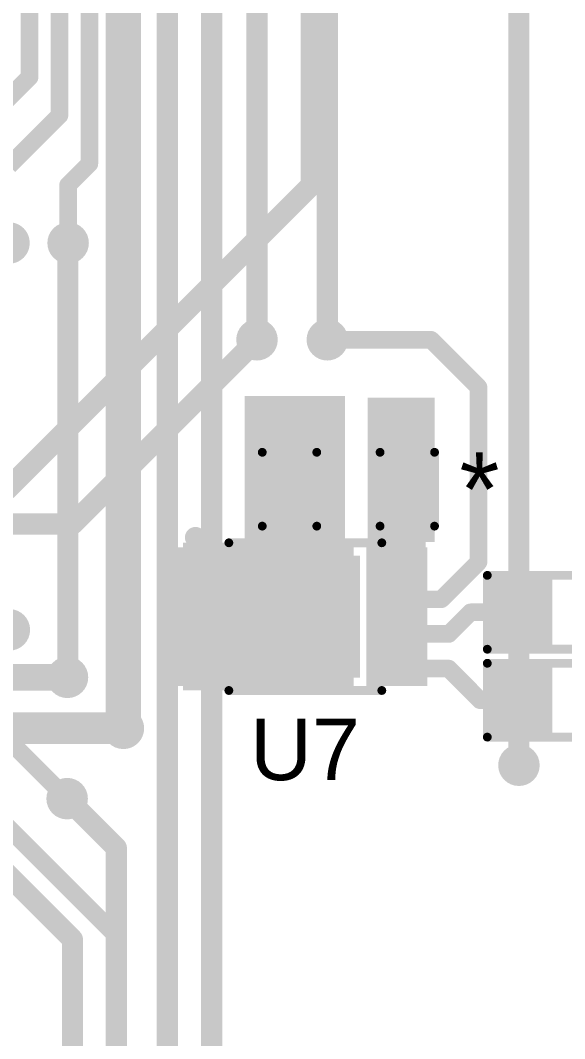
# Model space of a CAD drawing. Header units: millimetres. Extents: x -35.7 to 33.3, y -3.2 to 68.2.
# Drawn here: x 12.79 to 20.65, y 9.49 to 24.2 of the extents above; entities that cross this region are included whole.
import ezdxf

# ---------------------------------------------------------------- set-up
doc = ezdxf.new("R2010")
doc.units = ezdxf.units.MM
for name, color, linetype in [('BottomLayer', 5, 'Continuous'), ('Mechanical2', 216, 'Continuous'), ('TopLayer', 1, 'Continuous'), ('TopOverlay', 2, 'Continuous'), ('TopPaste', 8, 'Continuous'), ('TopSolder', 216, 'Continuous'), ('ViaHoleLayer', 16, 'Continuous')]:
    doc.layers.add(name, color=color, linetype=linetype)
doc.styles.add('Arial', font='arial.ttf', dxfattribs={"height": 0.2})

# ---------------------------------------------------------------- blocks, each defined once
blk = doc.blocks.new('R__0603_68')
at = {"layer": 'TopLayer'}
for points in [[(-0.3809999999999999, 0.4445), (-0.3809999999999999, -0.4445), (-1.143, -0.4445), (-1.143, 0.4445)], [(1.143, 0.4445), (1.143, -0.4445), (0.3809999999999999, -0.4445), (0.3809999999999999, 0.4445)]]:
    blk.add_hatch(color=1, dxfattribs=at).paths.add_polyline_path(points)
at = {"layer": 'TopPaste'}
for points in [[(-0.3809999999999999, 0.4445), (-0.3809999999999999, -0.4445), (-1.143, -0.4445), (-1.143, 0.4445)], [(1.143, 0.4445), (1.143, -0.4445), (0.3809999999999999, -0.4445), (0.3809999999999999, 0.4445)]]:
    blk.add_hatch(color=8, dxfattribs=at).paths.add_polyline_path(points)
at = {"layer": 'TopSolder'}
for points in [[(-0.2794, 0.5460999999999999), (-0.2794, -0.5460999999999999), (-1.2446, -0.5460999999999999), (-1.2446, 0.5460999999999999)], [(1.2446, 0.5460999999999999), (1.2446, -0.5460999999999999), (0.2794, -0.5460999999999999), (0.2794, 0.5460999999999999)]]:
    blk.add_hatch(color=216, dxfattribs=at).paths.add_polyline_path(points)
at = {"layer": 'TopOverlay', "const_width": 0.127}
for points in [[(-1.2192, 0.5334), (-1.2192, -0.5334)], [(1.2192, 0.5334), (-1.2192, 0.5334)], [(1.2192, 0.5334), (1.2192, -0.5334)], [(1.2192, -0.5334), (-1.2192, -0.5334)]]:
    blk.add_lwpolyline(points, dxfattribs=at)
at = {"layer": 'TopOverlay', "const_width": 0.0635}
for points in [[(-1.25095, 0.5334, 1), (-1.18745, 0.5334, 1)], [(-1.25095, 0.5334, 1), (-1.18745, 0.5334, 1)], [(1.18745, 0.5334, 1), (1.25095, 0.5334, 1)], [(1.18745, 0.5334, 1), (1.25095, 0.5334, 1)], [(-1.25095, -0.5334, 1), (-1.18745, -0.5334, 1)], [(-1.25095, -0.5334, 1), (-1.18745, -0.5334, 1)], [(1.18745, -0.5334, 1), (1.25095, -0.5334, 1)], [(1.18745, -0.5334, 1), (1.25095, -0.5334, 1)]]:
    blk.add_lwpolyline(points, format="xyb", close=True, dxfattribs=at)
blk = doc.blocks.new('R__0603_69')
at = {"layer": 'TopLayer'}
for points in [[(-0.3809999999999999, 0.4445), (-0.3809999999999999, -0.4445), (-1.143, -0.4445), (-1.143, 0.4445)], [(1.143, 0.4445), (1.143, -0.4445), (0.3809999999999999, -0.4445), (0.3809999999999999, 0.4445)]]:
    blk.add_hatch(color=1, dxfattribs=at).paths.add_polyline_path(points)
at = {"layer": 'TopPaste'}
for points in [[(-0.3809999999999999, 0.4445), (-0.3809999999999999, -0.4445), (-1.143, -0.4445), (-1.143, 0.4445)], [(1.143, 0.4445), (1.143, -0.4445), (0.3809999999999999, -0.4445), (0.3809999999999999, 0.4445)]]:
    blk.add_hatch(color=8, dxfattribs=at).paths.add_polyline_path(points)
at = {"layer": 'TopSolder'}
for points in [[(-0.2794, 0.5460999999999999), (-0.2794, -0.5460999999999999), (-1.2446, -0.5460999999999999), (-1.2446, 0.5460999999999999)], [(1.2446, 0.5460999999999999), (1.2446, -0.5460999999999999), (0.2794, -0.5460999999999999), (0.2794, 0.5460999999999999)]]:
    blk.add_hatch(color=216, dxfattribs=at).paths.add_polyline_path(points)
at = {"layer": 'TopOverlay', "const_width": 0.127}
for points in [[(1.2192, 0.5334), (-1.2192, 0.5334)], [(-1.2192, 0.5334), (-1.2192, -0.5334)], [(1.2192, 0.5334), (1.2192, -0.5334)], [(1.2192, -0.5334), (-1.2192, -0.5334)]]:
    blk.add_lwpolyline(points, dxfattribs=at)
at = {"layer": 'TopOverlay', "const_width": 0.0635}
for points in [[(-1.25095, 0.5334, 1), (-1.18745, 0.5334, 1)], [(-1.25095, 0.5334, 1), (-1.18745, 0.5334, 1)], [(1.18745, 0.5334, 1), (1.25095, 0.5334, 1)], [(1.18745, 0.5334, 1), (1.25095, 0.5334, 1)], [(-1.25095, -0.5334, 1), (-1.18745, -0.5334, 1)], [(-1.25095, -0.5334, 1), (-1.18745, -0.5334, 1)], [(1.18745, -0.5334, 1), (1.25095, -0.5334, 1)], [(1.18745, -0.5334, 1), (1.25095, -0.5334, 1)]]:
    blk.add_lwpolyline(points, format="xyb", close=True, dxfattribs=at)
blk = doc.blocks.new('C___0603_74')
at = {"layer": 'TopLayer'}
for points in [[(-0.3809999999999999, 0.4445), (-0.3809999999999999, -0.4445), (-1.143, -0.4445), (-1.143, 0.4445)], [(1.143, 0.4445), (1.143, -0.4445), (0.3809999999999999, -0.4445), (0.3809999999999999, 0.4445)]]:
    blk.add_hatch(color=1, dxfattribs=at).paths.add_polyline_path(points)
at = {"layer": 'TopPaste'}
for points in [[(-0.3809999999999999, 0.4445), (-0.3809999999999999, -0.4445), (-1.143, -0.4445), (-1.143, 0.4445)], [(1.143, 0.4445), (1.143, -0.4445), (0.3809999999999999, -0.4445), (0.3809999999999999, 0.4445)]]:
    blk.add_hatch(color=8, dxfattribs=at).paths.add_polyline_path(points)
at = {"layer": 'TopSolder'}
for points in [[(-0.3210001199999999, 0.50449988), (-0.3210001199999999, -0.50449988), (-1.20299988, -0.50449988), (-1.20299988, 0.50449988)], [(1.20299988, 0.50449988), (1.20299988, -0.50449988), (0.3210001199999999, -0.50449988), (0.3210001199999999, 0.50449988)]]:
    blk.add_hatch(color=216, dxfattribs=at).paths.add_polyline_path(points)
at = {"layer": 'TopOverlay', "const_width": 0.127}
for points in [[(-1.2446, 0.5334), (-1.2446, -0.5334)], [(-0.4571999999999999, 0.5334), (-1.2446, 0.5334)], [(1.2446, 0.5334), (0.4571999999999999, 0.5334)], [(1.2446, 0.5334), (1.2446, -0.5334)], [(-0.4571999999999999, -0.5334), (-1.2446, -0.5334)], [(1.2446, -0.5334), (0.4571999999999999, -0.5334)]]:
    blk.add_lwpolyline(points, dxfattribs=at)
at = {"layer": 'TopOverlay', "const_width": 0.0635}
for points in [[(-1.27635, 0.5334, 1), (-1.21285, 0.5334, 1)], [(-1.27635, 0.5334, 1), (-1.21285, 0.5334, 1)], [(-0.4889499999999999, 0.5334, 1), (-0.42545, 0.5334, 1)], [(0.42545, 0.5334, 1), (0.4889499999999999, 0.5334, 1)], [(1.21285, 0.5334, 1), (1.27635, 0.5334, 1)], [(1.21285, 0.5334, 1), (1.27635, 0.5334, 1)], [(-1.27635, -0.5334, 1), (-1.21285, -0.5334, 1)], [(-1.27635, -0.5334, 1), (-1.21285, -0.5334, 1)], [(-0.4889499999999999, -0.5334, 1), (-0.42545, -0.5334, 1)], [(0.42545, -0.5334, 1), (0.4889499999999999, -0.5334, 1)], [(1.21285, -0.5334, 1), (1.27635, -0.5334, 1)], [(1.21285, -0.5334, 1), (1.27635, -0.5334, 1)]]:
    blk.add_lwpolyline(points, format="xyb", close=True, dxfattribs=at)
blk = doc.blocks.new('8_UDFN_EP__2_3__75')
at = {"layer": 'TopLayer'}
for points in [[(-1.70000041, 0.90000074), (-1.01999923, 0.90000074), (-1.01999923, 0.6000013399999999), (-1.70000041, 0.6000013399999999)], [(1.01999923, 0.90000074), (1.70000041, 0.90000074), (1.70000041, 0.6000013399999999), (1.01999923, 0.6000013399999999)], [(-0.72499982, 0.77999971), (0.72499982, 0.77999971), (0.72499982, -0.77999971), (-0.72499982, -0.77999971)], [(-1.70000041, 0.40000174), (-1.01999923, 0.40000174), (-1.01999923, 0.10000234), (-1.70000041, 0.10000234)], [(1.01999923, 0.40000174), (1.70000041, 0.40000174), (1.70000041, 0.10000234), (1.01999923, 0.10000234)], [(-1.70000041, -0.0999998), (-1.01999923, -0.0999998), (-1.01999923, -0.3999992), (-1.70000041, -0.3999992)], [(1.01999923, -0.0999998), (1.70000041, -0.0999998), (1.70000041, -0.3999992), (1.01999923, -0.3999992)], [(-1.70000041, -0.5999987999999999), (-1.01999923, -0.5999987999999999), (-1.01999923, -0.8999982), (-1.70000041, -0.8999982)], [(1.01999923, -0.5999987999999999), (1.70000041, -0.5999987999999999), (1.70000041, -0.8999982), (1.01999923, -0.8999982)]]:
    blk.add_hatch(color=1, dxfattribs=at).paths.add_polyline_path(points)
at = {"layer": 'TopPaste'}
for points in [[(-1.70000041, 0.90000074), (-1.01999923, 0.90000074), (-1.01999923, 0.6000013399999999), (-1.70000041, 0.6000013399999999)], [(1.01999923, 0.90000074), (1.70000041, 0.90000074), (1.70000041, 0.6000013399999999), (1.01999923, 0.6000013399999999)], [(-0.72499982, 0.77999971), (0.72499982, 0.77999971), (0.72499982, -0.77999971), (-0.72499982, -0.77999971)], [(-1.70000041, 0.40000174), (-1.01999923, 0.40000174), (-1.01999923, 0.10000234), (-1.70000041, 0.10000234)], [(1.01999923, 0.40000174), (1.70000041, 0.40000174), (1.70000041, 0.10000234), (1.01999923, 0.10000234)], [(-1.70000041, -0.0999998), (-1.01999923, -0.0999998), (-1.01999923, -0.3999992), (-1.70000041, -0.3999992)], [(1.01999923, -0.0999998), (1.70000041, -0.0999998), (1.70000041, -0.3999992), (1.01999923, -0.3999992)], [(-1.70000041, -0.5999987999999999), (-1.01999923, -0.5999987999999999), (-1.01999923, -0.8999982), (-1.70000041, -0.8999982)], [(1.01999923, -0.5999987999999999), (1.70000041, -0.5999987999999999), (1.70000041, -0.8999982), (1.01999923, -0.8999982)]]:
    blk.add_hatch(color=8, dxfattribs=at).paths.add_polyline_path(points)
at = {"layer": 'TopSolder'}
for points in [[(-1.80160041, 1.00160074), (-0.91839923, 1.00160074), (-0.91839923, 0.49840134), (-1.80160041, 0.49840134)], [(0.91839923, 1.00160074), (1.80160041, 1.00160074), (1.80160041, 0.49840134), (0.91839923, 0.49840134)], [(-0.8265998199999999, 0.8815997099999999), (0.8265998199999999, 0.8815997099999999), (0.8265998199999999, -0.8815997099999999), (-0.8265998199999999, -0.8815997099999999)], [(-1.80160041, 0.50160174), (-0.91839923, 0.50160174), (-0.91839923, -0.00159766), (-1.80160041, -0.00159766)], [(0.91839923, 0.50160174), (1.80160041, 0.50160174), (1.80160041, -0.00159766), (0.91839923, -0.00159766)], [(-1.80160041, 0.0016002), (-0.91839923, 0.0016002), (-0.91839923, -0.5015992), (-1.80160041, -0.5015992)], [(0.91839923, 0.0016002), (1.80160041, 0.0016002), (1.80160041, -0.5015992), (0.91839923, -0.5015992)], [(-1.80160041, -0.4983988), (-0.91839923, -0.4983988), (-0.91839923, -1.0015982), (-1.80160041, -1.0015982)], [(0.91839923, -0.4983988), (1.80160041, -0.4983988), (1.80160041, -1.0015982), (0.91839923, -1.0015982)]]:
    blk.add_hatch(color=216, dxfattribs=at).paths.add_polyline_path(points)
at = {"layer": 'TopOverlay'}
for points, const_width in [([(-1.524, 1.143, 1), (-1.5748, 1.143, 1)], 0.254), ([(-1.6383, 1.143, 1), (-1.5113, 1.143, 1)], 0.127), ([(-1.5875, 1.143, 1), (-1.4605, 1.143, 1)], 0.127), ([(-1.09855, 1.0668, 1), (-1.03505, 1.0668, 1)], 0.0635), ([(1.11125, 1.0668, 1), (1.17475, 1.0668, 1)], 0.0635), ([(-1.09855, -1.06679746, 1), (-1.03505, -1.06679746, 1)], 0.0635), ([(1.11125, -1.06679746, 1), (1.17475, -1.06679746, 1)], 0.0635)]:
    blk.add_lwpolyline(points, format="xyb", close=True, dxfattribs=dict(at, const_width=const_width))
at = {"layer": 'TopOverlay', "const_width": 0.127}
for points in [[(-1.0668, 1.0668), (1.143, 1.0668)], [(-1.0668, -1.06679746), (1.143, -1.06679746)]]:
    blk.add_lwpolyline(points, dxfattribs=at)

msp = doc.modelspace()

# ---------------------------------------------------------------- hatches: boundary and pattern name
at = {"layer": 'BottomLayer'}
h = msp.add_hatch(color=5, dxfattribs=at)
edge = h.paths.add_edge_path()
edge.add_arc((12.62229632, 20.98154046), 0.2999994, 0, 360)
h = msp.add_hatch(color=5, dxfattribs=at)
edge = h.paths.add_edge_path()
edge.add_arc((13.47616812, 20.98154046), 0.2999994, 0, 360)
h = msp.add_hatch(color=5, dxfattribs=at)
edge = h.paths.add_edge_path()
edge.add_arc((16.2052, 19.5834), 0.2999994, 0, 360)
h = msp.add_hatch(color=5, dxfattribs=at)
edge = h.paths.add_edge_path()
edge.add_arc((17.2212, 19.5834), 0.2999994, 0, 360)
msp.add_hatch(color=5, dxfattribs=at).paths.add_polyline_path([(17.47520254, 14.80361022), (17.47520254, 18.77059746), (16.02740254, 18.77059746), (16.02740254, 14.80361022)])
h = msp.add_hatch(color=5, dxfattribs=at)
edge = h.paths.add_edge_path()
edge.add_arc((16.72612098, 18.3388), 0.2999994, 0, 360)
h = msp.add_hatch(color=5, dxfattribs=at)
edge = h.paths.add_edge_path()
edge.add_arc((18.25012098, 18.3388), 0.2999994, 0, 360)
h = msp.add_hatch(color=5, dxfattribs=at)
edge = h.paths.add_edge_path()
edge.add_arc((16.4035994, 15.9646112), 0.2999994, 0, 360)
h = msp.add_hatch(color=5, dxfattribs=at)
edge = h.paths.add_edge_path()
edge.add_arc((17.1196, 15.9646112), 0.2999994, 0, 360)
h = msp.add_hatch(color=5, dxfattribs=at)
edge = h.paths.add_edge_path()
edge.add_arc((12.62709692, 15.3924), 0.2999994, 0, 360)
h = msp.add_hatch(color=5, dxfattribs=at)
edge = h.paths.add_edge_path()
edge.add_arc((16.4035994, 15.2534112), 0.2999994, 0, 360)
h = msp.add_hatch(color=5, dxfattribs=at)
edge = h.paths.add_edge_path()
edge.add_arc((17.1196, 15.2534112), 0.2999994, 0, 360)
h = msp.add_hatch(color=5, dxfattribs=at)
edge = h.paths.add_edge_path()
edge.add_arc((13.4668006, 14.7066), 0.2999994, 0, 360)
h = msp.add_hatch(color=5, dxfattribs=at)
edge = h.paths.add_edge_path()
edge.add_arc((14.2748, 13.97), 0.2999994, 0, 360)
h = msp.add_hatch(color=5, dxfattribs=at)
edge = h.paths.add_edge_path()
edge.add_arc((19.9898, 13.4366), 0.2999994, 0, 360)
h = msp.add_hatch(color=5, dxfattribs=at)
edge = h.paths.add_edge_path()
edge.add_arc((13.462, 12.954), 0.2999994, 0, 360)
at = {"layer": 'TopLayer'}
h = msp.add_hatch(color=1, dxfattribs=at)
edge = h.paths.add_edge_path()
edge.add_arc((12.62229632, 20.98154046), 0.2999994, 0, 360)
h = msp.add_hatch(color=1, dxfattribs=at)
edge = h.paths.add_edge_path()
edge.add_arc((13.47616812, 20.98154046), 0.2999994, 0, 360)
h = msp.add_hatch(color=1, dxfattribs=at)
edge = h.paths.add_edge_path()
edge.add_arc((16.2052, 19.5834), 0.2999994, 0, 360)
h = msp.add_hatch(color=1, dxfattribs=at)
edge = h.paths.add_edge_path()
edge.add_arc((17.2212, 19.5834), 0.2999994, 0, 360)
for points in [[(16.02740254, 16.36361218), (17.14499746, 16.36361218), (17.14499746, 18.77059746), (16.02740254, 18.77059746)], [(17.8054, 16.1678112), (18.6436, 16.1678112), (18.6436, 18.7452), (17.8054, 18.7452)], [(18.415, 16.6624), (18.7706, 16.6624), (18.7706, 18.7452), (18.415, 18.7452)], [(15.1384, 14.5168112), (17.6022, 14.5168112), (17.6022, 16.6504112), (15.1384, 16.6504112)]]:
    msp.add_hatch(color=1, dxfattribs=at).paths.add_polyline_path(points)
h = msp.add_hatch(color=1, dxfattribs=at)
edge = h.paths.add_edge_path()
edge.add_arc((16.72612098, 18.3388), 0.2999994, 0, 360)
h = msp.add_hatch(color=1, dxfattribs=at)
edge = h.paths.add_edge_path()
edge.add_arc((18.25012098, 18.3388), 0.2999994, 0, 360)
h = msp.add_hatch(color=1, dxfattribs=at)
edge = h.paths.add_edge_path()
edge.add_arc((16.4035994, 15.9646112), 0.2999994, 0, 360)
h = msp.add_hatch(color=1, dxfattribs=at)
edge = h.paths.add_edge_path()
edge.add_arc((17.1196, 15.9646112), 0.2999994, 0, 360)
h = msp.add_hatch(color=1, dxfattribs=at)
edge = h.paths.add_edge_path()
edge.add_arc((12.62709692, 15.3924), 0.2999994, 0, 360)
h = msp.add_hatch(color=1, dxfattribs=at)
edge = h.paths.add_edge_path()
edge.add_arc((16.4035994, 15.2534112), 0.2999994, 0, 360)
h = msp.add_hatch(color=1, dxfattribs=at)
edge = h.paths.add_edge_path()
edge.add_arc((17.1196, 15.2534112), 0.2999994, 0, 360)
h = msp.add_hatch(color=1, dxfattribs=at)
edge = h.paths.add_edge_path()
edge.add_arc((13.4668006, 14.7066), 0.2999994, 0, 360)
h = msp.add_hatch(color=1, dxfattribs=at)
edge = h.paths.add_edge_path()
edge.add_arc((14.2748, 13.97), 0.2999994, 0, 360)
h = msp.add_hatch(color=1, dxfattribs=at)
edge = h.paths.add_edge_path()
edge.add_arc((19.9898, 13.4366), 0.2999994, 0, 360)
h = msp.add_hatch(color=1, dxfattribs=at)
edge = h.paths.add_edge_path()
edge.add_arc((13.462, 12.954), 0.2999994, 0, 360)
at = {"layer": 'ViaHoleLayer'}
h = msp.add_hatch(color=16, dxfattribs=at)
edge = h.paths.add_edge_path()
edge.add_arc((13.47616812, 20.98154046), 0.1499997, 0, 360)
h = msp.add_hatch(color=16, dxfattribs=at)
edge = h.paths.add_edge_path()
edge.add_arc((16.2052, 19.5834), 0.1499997, 0, 360)
h = msp.add_hatch(color=16, dxfattribs=at)
edge = h.paths.add_edge_path()
edge.add_arc((17.2212, 19.5834), 0.1499997, 0, 360)
h = msp.add_hatch(color=16, dxfattribs=at)
edge = h.paths.add_edge_path()
edge.add_arc((16.72612098, 18.3388), 0.1499997, 0, 360)
h = msp.add_hatch(color=16, dxfattribs=at)
edge = h.paths.add_edge_path()
edge.add_arc((18.25012098, 18.3388), 0.1499997, 0, 360)
h = msp.add_hatch(color=16, dxfattribs=at)
edge = h.paths.add_edge_path()
edge.add_arc((16.4035994, 15.9646112), 0.1499997, 0, 360)
h = msp.add_hatch(color=16, dxfattribs=at)
edge = h.paths.add_edge_path()
edge.add_arc((17.1196, 15.9646112), 0.1499997, 0, 360)
h = msp.add_hatch(color=16, dxfattribs=at)
edge = h.paths.add_edge_path()
edge.add_arc((16.4035994, 15.2534112), 0.1499997, 0, 360)
h = msp.add_hatch(color=16, dxfattribs=at)
edge = h.paths.add_edge_path()
edge.add_arc((17.1196, 15.2534112), 0.1499997, 0, 360)
h = msp.add_hatch(color=16, dxfattribs=at)
edge = h.paths.add_edge_path()
edge.add_arc((13.4668006, 14.7066), 0.1499997, 0, 360)
h = msp.add_hatch(color=16, dxfattribs=at)
edge = h.paths.add_edge_path()
edge.add_arc((14.2748, 13.97), 0.1499997, 0, 360)
h = msp.add_hatch(color=16, dxfattribs=at)
edge = h.paths.add_edge_path()
edge.add_arc((19.9898, 13.4366), 0.1499997, 0, 360)
h = msp.add_hatch(color=16, dxfattribs=at)
edge = h.paths.add_edge_path()
edge.add_arc((13.462, 12.954), 0.1499997, 0, 360)

# ---------------------------------------------------------------- linework, layer by layer
at = {"layer": 'BottomLayer'}
for points, const_width in [([(14.9098, 5.83065636), (14.9098, 28.94771706)], 0.3048), ([(16.2052, 19.5834), (16.2052, 28.5496)], 0.3048), ([(17.22119746, 19.5834), (17.22119746, 28.57500254)], 0.3048), ([(19.9898, 13.4366), (19.9898, 27.6606)], 0.3048), ([(15.5496006, 5.65765696), (15.5496006, 26.7619988)], 0.3048), ([(14.2748, 13.97), (14.2748, 25.88260254)], 0.508), ([(13.4668006, 20.96276224), (13.47148436, 20.95807848)], 0.3048), ([(13.47148436, 14.71128376), (13.47148436, 20.95807848)], 0.3048), ([(9.6765999, 14.77352138), (13.56371176, 10.88640952)], 0.254), ([(13.4668006, 14.7066), (13.47148436, 14.71128376)], 0.3048), ([(10.4394, 14.7066), (14.1732, 10.9728)], 0.254), ([(11.96669692, 14.44930308), (13.462, 12.954)], 0.254), ([(14.1732, 5.8928), (14.1732, 10.9728)], 0.254), ([(13.56371176, 5.97830656), (13.56371176, 10.88640952)], 0.254)]:
    msp.add_lwpolyline(points, dxfattribs=dict(at, const_width=const_width))
for points, const_width in [([(13.3906006, 20.96276224, 1), (13.5430006, 20.96276224, 1)], 0.1524), ([(13.39528436, 20.95807848, 1), (13.54768436, 20.95807848, 1)], 0.1524), ([(13.39528436, 20.95807848, 1), (13.54768436, 20.95807848, 1)], 0.1524), ([(16.129, 19.5834, 1), (16.2814, 19.5834, 1)], 0.1524), ([(17.14499746, 19.5834, 1), (17.29739746, 19.5834, 1)], 0.1524), ([(13.3906006, 14.7066, 1), (13.5430006, 14.7066, 1)], 0.1524), ([(13.39528436, 14.71128376, 1), (13.54768436, 14.71128376, 1)], 0.1524), ([(13.39528436, 14.71128376, 1), (13.54768436, 14.71128376, 1)], 0.1524), ([(14.1478, 13.97, 1), (14.4018, 13.97, 1)], 0.254), ([(19.9136, 13.4366, 1), (20.066, 13.4366, 1)], 0.1524), ([(13.3985, 12.954, 1), (13.5255, 12.954, 1)], 0.127), ([(14.1097, 10.9728, 1), (14.2367, 10.9728, 1)], 0.127), ([(14.1097, 10.9728, 1), (14.2367, 10.9728, 1)], 0.127), ([(13.50021176, 10.88640952, 1), (13.62721176, 10.88640952, 1)], 0.127), ([(13.50021176, 10.88640952, 1), (13.62721176, 10.88640952, 1)], 0.127)]:
    msp.add_lwpolyline(points, format="xyb", close=True, dxfattribs=dict(at, const_width=const_width))
at = {"layer": 'Mechanical2', "const_width": 0.3809999999999999}
msp.add_lwpolyline([(33.1350874, 19.75968108, -5.376896980783756), (33.11748266, 45.28603084)], format="xyb", dxfattribs=at)
at = {"layer": 'TopLayer'}
for points, const_width in [([(16.9866564, 21.8126564), (16.9866564, 34.9952564)], 0.3048), ([(19.9898, 15.6972), (19.9898, 30.607)], 0.3048), ([(13.78347764, 22.12590952), (13.78347764, 27.08512236)], 0.254), ([(13.35167764, 22.82587764), (13.35167764, 26.857579)], 0.254), ([(12.91987764, 23.3780838), (12.91987764, 26.67872236)], 0.254), ([(11.96669692, 22.42490308), (12.91987764, 23.3780838)], 0.254), ([(12.62229632, 22.09649632), (13.35167764, 22.82587764)], 0.254), ([(13.47616812, 21.8186), (13.78347764, 22.12590952)], 0.254), ([(12.5782578, 17.4042578), (16.9866564, 21.8126564)], 0.3048), ([(13.47616812, 20.98154046), (13.47616812, 21.8186)], 0.254), ([(13.5434578, 16.9216578), (16.2052, 19.5834)], 0.3048), ([(17.2212, 19.5834), (18.7198, 19.5834)], 0.254), ([(18.7198, 19.5834), (19.4056, 18.8976)], 0.254), ([(19.4056, 16.3717605), (19.4056, 18.8976)], 0.254), ([(16.764, 17.4498), (16.8275, 17.3863)], 0.635), ([(0.808609, 16.9216578), (13.5434578, 16.9216578)], 0.3048), ([(18.86745274, 15.83361324), (19.4056, 16.3717605)], 0.254), ([(18.22559982, 15.83361324), (18.86745274, 15.83361324)], 0.254), ([(18.97810784, 15.3336117), (19.29089614, 15.6464)], 0.254), ([(19.29089614, 15.6464), (19.9898, 15.6464)], 0.254), ([(2.54, 15.3924), (12.62709692, 15.3924)], 0.3809999999999999), ([(18.22559982, 15.3336117), (18.97810784, 15.3336117)], 0.254), ([(2.70345916, 14.7066), (13.4668006, 14.7066)], 0.3809999999999999), ([(18.22559982, 14.8336127), (18.9737873, 14.8336127)], 0.254), ([(18.9737873, 14.8336127), (19.2786, 14.5288)], 0.254), ([(19.2786, 14.52519066), (19.2786, 14.5288)], 0.254), ([(19.2786, 14.52519066), (19.42739066, 14.3764)], 0.254), ([(19.42739066, 14.3764), (19.9898, 14.3764)], 0.254), ([(19.9898, 13.4366), (19.9898, 14.3764)], 0.3048), ([(2.921002539999999, 13.97), (14.2748, 13.97)], 0.4571999999999999), ([(11.3284, 13.1318), (13.5382, 10.922)], 0.3048), ([(13.462, 12.954), (14.1732, 12.2428)], 0.3048), ([(14.1732, 4.8514), (14.1732, 12.2428)], 0.3048), ([(13.5382, 5.152898), (13.5382, 10.922)], 0.3048)]:
    msp.add_lwpolyline(points, dxfattribs=dict(at, const_width=const_width))
for points, const_width in [([(12.85637764, 23.3780838, 1), (12.98337764, 23.3780838, 1)], 0.127), ([(12.85637764, 23.3780838, 1), (12.98337764, 23.3780838, 1)], 0.127), ([(13.28817764, 22.82587764, 1), (13.41517764, 22.82587764, 1)], 0.127), ([(13.28817764, 22.82587764, 1), (13.41517764, 22.82587764, 1)], 0.127), ([(13.71997764, 22.12590952, 1), (13.84697764, 22.12590952, 1)], 0.127), ([(13.71997764, 22.12590952, 1), (13.84697764, 22.12590952, 1)], 0.127), ([(13.41266812, 21.8186, 1), (13.53966812, 21.8186, 1)], 0.127), ([(13.41266812, 21.8186, 1), (13.53966812, 21.8186, 1)], 0.127), ([(16.9104564, 21.8126564, 1), (17.0628564, 21.8126564, 1)], 0.1524), ([(16.9104564, 21.8126564, 1), (17.0628564, 21.8126564, 1)], 0.1524), ([(13.41266812, 20.98154046, 1), (13.53966812, 20.98154046, 1)], 0.127), ([(16.129, 19.5834, 1), (16.2814, 19.5834, 1)], 0.1524), ([(17.1577, 19.5834, 1), (17.2847, 19.5834, 1)], 0.127), ([(18.6563, 19.5834, 1), (18.7833, 19.5834, 1)], 0.127), ([(18.6563, 19.5834, 1), (18.7833, 19.5834, 1)], 0.127), ([(19.3421, 18.8976, 1), (19.4691, 18.8976, 1)], 0.127), ([(19.3421, 18.8976, 1), (19.4691, 18.8976, 1)], 0.127), ([(16.60525, 17.4498, 1), (16.92275, 17.4498, 1)], 0.3175), ([(16.66875, 17.3863, 1), (16.98625, 17.3863, 1)], 0.3175), ([(13.4672578, 16.9216578, 1), (13.6196578, 16.9216578, 1)], 0.1524), ([(13.4672578, 16.9216578, 1), (13.6196578, 16.9216578, 1)], 0.1524), ([(19.3421, 16.3717605, 1), (19.4691, 16.3717605, 1)], 0.127), ([(19.3421, 16.3717605, 1), (19.4691, 16.3717605, 1)], 0.127), ([(18.16209982, 15.83361324, 1), (18.28909982, 15.83361324, 1)], 0.127), ([(18.80395274, 15.83361324, 1), (18.93095274, 15.83361324, 1)], 0.127), ([(18.80395274, 15.83361324, 1), (18.93095274, 15.83361324, 1)], 0.127), ([(19.22739614, 15.6464, 1), (19.35439614, 15.6464, 1)], 0.127), ([(19.22739614, 15.6464, 1), (19.35439614, 15.6464, 1)], 0.127), ([(19.9136, 15.6972, 1), (20.066, 15.6972, 1)], 0.1524), ([(19.9263, 15.6464, 1), (20.0533, 15.6464, 1)], 0.127), ([(12.53184692, 15.3924, 1), (12.72234692, 15.3924, 1)], 0.1905), ([(18.16209982, 15.3336117, 1), (18.28909982, 15.3336117, 1)], 0.127), ([(18.91460784, 15.3336117, 1), (19.04160784, 15.3336117, 1)], 0.127), ([(18.91460784, 15.3336117, 1), (19.04160784, 15.3336117, 1)], 0.127), ([(13.3715506, 14.7066, 1), (13.5620506, 14.7066, 1)], 0.1905), ([(18.16209982, 14.8336127, 1), (18.28909982, 14.8336127, 1)], 0.127), ([(18.9102873, 14.8336127, 1), (19.0372873, 14.8336127, 1)], 0.127), ([(18.9102873, 14.8336127, 1), (19.0372873, 14.8336127, 1)], 0.127), ([(19.2151, 14.5288, 1), (19.3421, 14.5288, 1)], 0.127), ([(19.2151, 14.5288, 1), (19.3421, 14.5288, 1)], 0.127), ([(19.2151, 14.52519066, 1), (19.3421, 14.52519066, 1)], 0.127), ([(19.2151, 14.52519066, 1), (19.3421, 14.52519066, 1)], 0.127), ([(19.36389066, 14.3764, 1), (19.49089066, 14.3764, 1)], 0.127), ([(19.36389066, 14.3764, 1), (19.49089066, 14.3764, 1)], 0.127), ([(19.9136, 14.3764, 1), (20.066, 14.3764, 1)], 0.1524), ([(19.9263, 14.3764, 1), (20.0533, 14.3764, 1)], 0.127), ([(14.1605, 13.97, 1), (14.3891, 13.97, 1)], 0.2286), ([(19.9136, 13.4366, 1), (20.066, 13.4366, 1)], 0.1524), ([(13.3858, 12.954, 1), (13.5382, 12.954, 1)], 0.1524), ([(14.097, 12.2428, 1), (14.2494, 12.2428, 1)], 0.1524), ([(14.097, 12.2428, 1), (14.2494, 12.2428, 1)], 0.1524), ([(13.462, 10.922, 1), (13.6144, 10.922, 1)], 0.1524), ([(13.462, 10.922, 1), (13.6144, 10.922, 1)], 0.1524)]:
    msp.add_lwpolyline(points, format="xyb", close=True, dxfattribs=dict(at, const_width=const_width))

# ---------------------------------------------------------------- block references
at = {"rotation": 180}
for name, p in [('C___0603_74', (17.526, 17.4244)), ('R__0603_69', (20.7518, 15.6464)), ('R__0603_68', (20.7518, 14.3764))]:
    msp.add_blockref(name, p, dxfattribs=at)
msp.add_blockref('8_UDFN_EP__2_3__75', (16.8656, 15.5836112))

# ---------------------------------------------------------------- texts
at = {"layer": 'TopOverlay', "style": 'Arial', "text_generation_flag": 2}
msp.add_text('*', height=1.0668, rotation=360, dxfattribs=at).set_placement((19.7104, 16.891))
at = {"layer": 'TopOverlay', "style": 'Arial'}
msp.add_text('U7', height=0.889, dxfattribs=at).set_placement((16.1036, 13.2214112))

doc.saveas('drawing.dxf')
